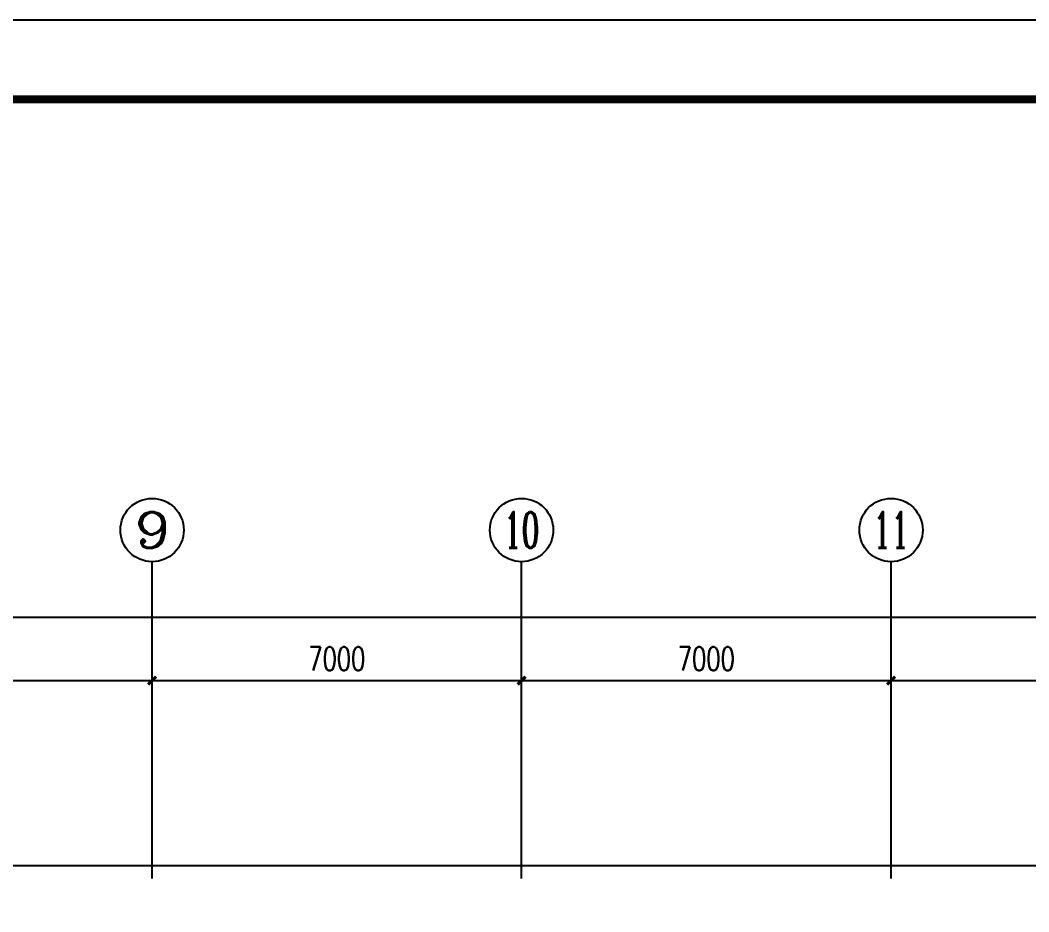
# Model space of a CAD drawing. Extents: x 101023 to 279373, y -114511 to 293844.
# Drawn here: x 150431 to 169540, y 276959 to 293844 of the extents above; entities that cross this region are included whole.
import ezdxf
from ezdxf.enums import TextEntityAlignment as Align

# ---------------------------------------------------------------- set-up
doc = ezdxf.new("R2010")
doc.units = 0
doc.header["$LTSCALE"] = 1000
doc.header["$MEASUREMENT"] = 0
for name, color, linetype in [('AXIS', 3, 'Continuous'), ('AXIS_TEXT', 7, 'Continuous'), ('BTTK', 7, 'Continuous'), ('PUB_TITLE', 7, 'Continuous'), ('STAIR', 2, 'Continuous'), ('WALL', 2, 'Continuous'), ('WIRE-照明', 6, 'Continuous')]:
    doc.layers.add(name, color=color, linetype=linetype)
doc.styles.add('_TCH_AXIS', font='COMPLEX', dxfattribs={"bigfont": 'GBCBIG'})
doc.styles.add('_TCH_DIM_T3', font='SIMPLEX', dxfattribs={"width": 0.705882, "bigfont": 'GBCBIG'})
doc.styles.add('COMPLEX', font='COMPLEX')
doc.styles.add('HZ(TK)', font='geniso.shx', dxfattribs={"width": 0.9, "bigfont": 'hztxt.shx'})
doc.dimstyles.new('_TCH_ARCH&&150', dxfattribs={"dimtxt": 446.25, "dimasz": 150, "dimexe": 375, "dimexo": 450, "dimgap": 189.375, "dimtad": 1, "dimdec": 0, "dimzin": 0, "dimdsep": 46, "dimtxsty": '_TCH_DIM_T3', "dimblk": 'ARCHTICK', "dimcen": 0.09, "dimclrt": 7, "dimazin": 2, "dimtfac": 1, "dimtdec": 0, "dimtix": 1, "dimtmove": 2, "dimatfit": 3, "dimfxl": 1, "dimtolj": 1, "dimtzin": 0, "dimarcsym": 0})

# ---------------------------------------------------------------- blocks, each defined once
blk = doc.blocks.new('vhtemplate_2020年新竖式图框_A0')
at = {"layer": 'PUB_TITLE', "color": 7}
blk.add_lwpolyline([(0, 0), (1189, 0), (1189, 841), (0, 841)], close=True, dxfattribs=at)
at = {"layer": 'PUB_TITLE', "const_width": 1}
blk.add_lwpolyline([(25, 10), (1179, 10), (1179, 831), (25, 831)], close=True, dxfattribs=at)
at = {"layer": 'BTTK', "color": 4, "style": 'HZ(TK)', "width": 0.9}
for tag, p in [('合作单位', (1144, 743.5)), ('建设单位', (1144, 209.5)), ('工程名称', (1144, 176.5)), ('子项名称', (1154, 160)), ('图纸名称', (1144, 141))]:
    blk.add_attdef(tag, text='', height=3.5, dxfattribs=at).set_placement(p, align=Align.MIDDLE_CENTER)
for tag, p in [('注册证书号', (1156.5, 309.01)), ('注册印章号', (1156.5, 301.01)), ('设计号', (1154, 193)), ('图别', (1137.75, 34)), ('图号', (1170.25, 34)), ('版本号', (1137.75, 26)), ('日期', (1170.25, 26))]:
    blk.add_attdef(tag, text='', height=3.5, dxfattribs=at).set_placement(p, align=Align.MIDDLE)
blk = doc.blocks.new('_AXISO')
blk.add_circle((0, 0), 0.5)
at = {"layer": 'AXIS_TEXT', "style": 'COMPLEX', "width": 1.041667}
blk.add_attdef('A', text='', height=0.56, dxfattribs=at).set_placement((-0.25, -0.28), (0.25, -0.28), align=Align.FIT)
blk = doc.blocks.new('_ArchTick')
at = {"color": 0, "linetype": 'ByBlock', "const_width": 0.4}
blk.add_lwpolyline([(-0.5, -0.5), (0.5, 0.5)], dxfattribs=at)
blk = doc.blocks.new('*D109')
at = {"layer": 'AXIS', "color": 0, "lineweight": -2, "transparency": 16777216}
for p, q in [((926858, 866392), (926858, 871267)), ((1041608, 866392), (1041608, 871267)), ((926858, 870892), (1041608, 870892))]:
    blk.add_line(p, q, dxfattribs=at)
at = {"layer": 'Defpoints', "color": 0, "transparency": 16777216}
for p in [(1041608, 870892), (926858, 865942), (1041608, 865942)]:
    blk.add_point(p, dxfattribs=at)
at = {"layer": 'AXIS', "color": 0, "lineweight": -2, "transparency": 16777216, "xscale": 150, "yscale": 150, "zscale": 150, "rotation": 180}
blk.add_blockref('_ArchTick', (926858, 870892), dxfattribs=at)
at = {"layer": 'AXIS', "color": 0, "lineweight": -2, "transparency": 16777216, "xscale": 150, "yscale": 150, "zscale": 150}
blk.add_blockref('_ArchTick', (1041608, 870892), dxfattribs=at)
at = {"layer": 'AXIS', "color": 7, "transparency": 16777216, "insert": (984233, 871305), "char_height": 446.2, "attachment_point": 5, "style": '_TCH_DIM_T3'}
blk.add_mtext('\\A1;114750', dxfattribs=at)
blk = doc.blocks.new('*D113')
at = {"layer": 'AXIS', "color": 0, "lineweight": -2, "transparency": 16777216}
for p, q in [((947258, 866392), (947258, 870067)), ((954258, 866392), (954258, 870067)), ((947258, 869692), (954258, 869692))]:
    blk.add_line(p, q, dxfattribs=at)
at = {"layer": 'Defpoints', "color": 0, "transparency": 16777216}
for p in [(954258, 869692), (947258, 865942), (954258, 865942)]:
    blk.add_point(p, dxfattribs=at)
at = {"layer": 'AXIS', "color": 0, "lineweight": -2, "transparency": 16777216, "xscale": 150, "yscale": 150, "zscale": 150, "rotation": 180}
blk.add_blockref('_ArchTick', (947258, 869692), dxfattribs=at)
at = {"layer": 'AXIS', "color": 0, "lineweight": -2, "transparency": 16777216, "xscale": 150, "yscale": 150, "zscale": 150}
blk.add_blockref('_ArchTick', (954258, 869692), dxfattribs=at)
at = {"layer": 'AXIS', "color": 7, "transparency": 16777216, "insert": (950758, 870105), "char_height": 446.2, "attachment_point": 5, "style": '_TCH_DIM_T3'}
blk.add_mtext('\\A1;7000', dxfattribs=at)
blk = doc.blocks.new('*D114')
at = {"layer": 'AXIS', "color": 0, "lineweight": -2, "transparency": 16777216}
for p, q in [((954258, 866392), (954258, 870067)), ((961258, 866392), (961258, 870067)), ((954258, 869692), (961258, 869692))]:
    blk.add_line(p, q, dxfattribs=at)
at = {"layer": 'Defpoints', "color": 0, "transparency": 16777216}
for p in [(961258, 869692), (954258, 865942), (961258, 865942)]:
    blk.add_point(p, dxfattribs=at)
at = {"layer": 'AXIS', "color": 0, "lineweight": -2, "transparency": 16777216, "xscale": 150, "yscale": 150, "zscale": 150, "rotation": 180}
blk.add_blockref('_ArchTick', (954258, 869692), dxfattribs=at)
at = {"layer": 'AXIS', "color": 0, "lineweight": -2, "transparency": 16777216, "xscale": 150, "yscale": 150, "zscale": 150}
blk.add_blockref('_ArchTick', (961258, 869692), dxfattribs=at)
at = {"layer": 'AXIS', "color": 7, "transparency": 16777216, "insert": (957758, 870105), "char_height": 446.2, "attachment_point": 5, "style": '_TCH_DIM_T3'}
blk.add_mtext('\\A1;7000', dxfattribs=at)
blk = doc.blocks.new('*D115')
at = {"layer": 'AXIS', "color": 0, "lineweight": -2, "transparency": 16777216}
for p, q in [((961258, 866392), (961258, 870067)), ((968258, 866392), (968258, 870067)), ((961258, 869692), (968258, 869692))]:
    blk.add_line(p, q, dxfattribs=at)
at = {"layer": 'Defpoints', "color": 0, "transparency": 16777216}
for p in [(968258, 869692), (961258, 865942), (968258, 865942)]:
    blk.add_point(p, dxfattribs=at)
at = {"layer": 'AXIS', "color": 0, "lineweight": -2, "transparency": 16777216, "xscale": 150, "yscale": 150, "zscale": 150, "rotation": 180}
blk.add_blockref('_ArchTick', (961258, 869692), dxfattribs=at)
at = {"layer": 'AXIS', "color": 0, "lineweight": -2, "transparency": 16777216, "xscale": 150, "yscale": 150, "zscale": 150}
blk.add_blockref('_ArchTick', (968258, 869692), dxfattribs=at)
at = {"layer": 'AXIS', "color": 7, "transparency": 16777216, "insert": (964758, 870105), "char_height": 446.2, "attachment_point": 5, "style": '_TCH_DIM_T3'}
blk.add_mtext('\\A1;7000', dxfattribs=at)
blk = doc.blocks.new('*D116')
at = {"layer": 'AXIS', "color": 0, "lineweight": -2, "transparency": 16777216}
for p, q in [((968258, 866392), (968258, 870067)), ((975058, 866392), (975058, 870067)), ((968258, 869692), (975058, 869692))]:
    blk.add_line(p, q, dxfattribs=at)
at = {"layer": 'Defpoints', "color": 0, "transparency": 16777216}
for p in [(975058, 869692), (968258, 865942), (975058, 865942)]:
    blk.add_point(p, dxfattribs=at)
at = {"layer": 'AXIS', "color": 0, "lineweight": -2, "transparency": 16777216, "xscale": 150, "yscale": 150, "zscale": 150, "rotation": 180}
blk.add_blockref('_ArchTick', (968258, 869692), dxfattribs=at)
at = {"layer": 'AXIS', "color": 0, "lineweight": -2, "transparency": 16777216, "xscale": 150, "yscale": 150, "zscale": 150}
blk.add_blockref('_ArchTick', (975058, 869692), dxfattribs=at)
at = {"layer": 'AXIS', "color": 7, "transparency": 16777216, "insert": (971658, 870105), "char_height": 446.2, "attachment_point": 5, "style": '_TCH_DIM_T3'}
blk.add_mtext('\\A1;6800', dxfattribs=at)
blk = doc.blocks.new('ERT')
at = {"layer": 'AXIS'}
for p, q in [((954258.2, 865942.1), (954258.2, 871942.1)), ((961258.2, 865942.1), (961258.2, 871942.1)), ((968258.2, 865942.1), (968258.2, 871942.1))]:
    blk.add_line(p, q, dxfattribs=at)
ref = blk.add_blockref('_AXISO', (954258.2, 872542.1), dxfattribs=dict(at, xscale=1200, yscale=1200, zscale=1200))
ref.add_attrib('A', '9', dxfattribs={"layer": 'AXIS_TEXT', "height": 678.8, "style": '_TCH_AXIS', "width": 1.5}).set_placement((953918.8, 872202.7), (954597.6, 872202.7), align=Align.FIT)
ref = blk.add_blockref('_AXISO', (961258.2, 872542.1), dxfattribs=dict(at, xscale=1200, yscale=1200, zscale=1200))
ref.add_attrib('A', '10', dxfattribs={"layer": 'AXIS_TEXT', "height": 678.82, "style": '_TCH_AXIS', "width": 0.724138}).set_placement((960918.8, 872202.7), (961597.6, 872202.7), align=Align.FIT)
ref = blk.add_blockref('_AXISO', (968258.2, 872542.1), dxfattribs=dict(at, xscale=1200, yscale=1200, zscale=1200))
ref.add_attrib('A', '11', dxfattribs={"layer": 'AXIS_TEXT', "height": 678.82, "style": '_TCH_AXIS', "width": 0.875}).set_placement((967918.8, 872202.7), (968597.6, 872202.7), align=Align.FIT)
for p1, p2, distance, picture, middle in [((926858.2, 865942.1), (1041608.2, 865942.1), 4950, '*D109', (984233.2, 871304.6)), ((947258.2, 865942.1), (954258.2, 865942.1), 3750, '*D113', (950758.2, 870104.6)), ((954258.2, 865942.1), (961258.2, 865942.1), 3750, '*D114', (957758.2, 870104.6)), ((961258.2, 865942.1), (968258.2, 865942.1), 3750, '*D115', (964758.2, 870104.6)), ((968258.2, 865942.1), (975058.2, 865942.1), 3750, '*D116', (971658.2, 870104.6))]:
    dim = blk.add_aligned_dim(p1=p1, p2=p2, distance=distance, dimstyle='_TCH_ARCH&&150', dxfattribs=at)
    dim.commit()
    dim.dimension.update_dxf_attribs({"geometry": picture, "text_midpoint": middle})
blk = doc.blocks.new('A$C40CE5D7B')
at = {"layer": 'WALL'}
blk.add_blockref('ERT', (-917658, -755022), dxfattribs=at)

msp = doc.modelspace()

# ---------------------------------------------------------------- linework, layer by layer
at = {"layer": 'WIRE-照明', "linetype": 'Continuous'}
msp.add_line((146214, 277834), (195014, 277834), dxfattribs=at)

# ---------------------------------------------------------------- block references
at = {"layer": 'STAIR'}
msp.add_blockref('A$C40CE5D7B', (116330, 166668), dxfattribs=at)
at = {"layer": 'WALL', "xscale": 150, "yscale": 150, "zscale": 150}
msp.add_blockref('vhtemplate_2020年新竖式图框_A0', (101023, 167694), dxfattribs=at)

doc.saveas('drawing.dxf')
